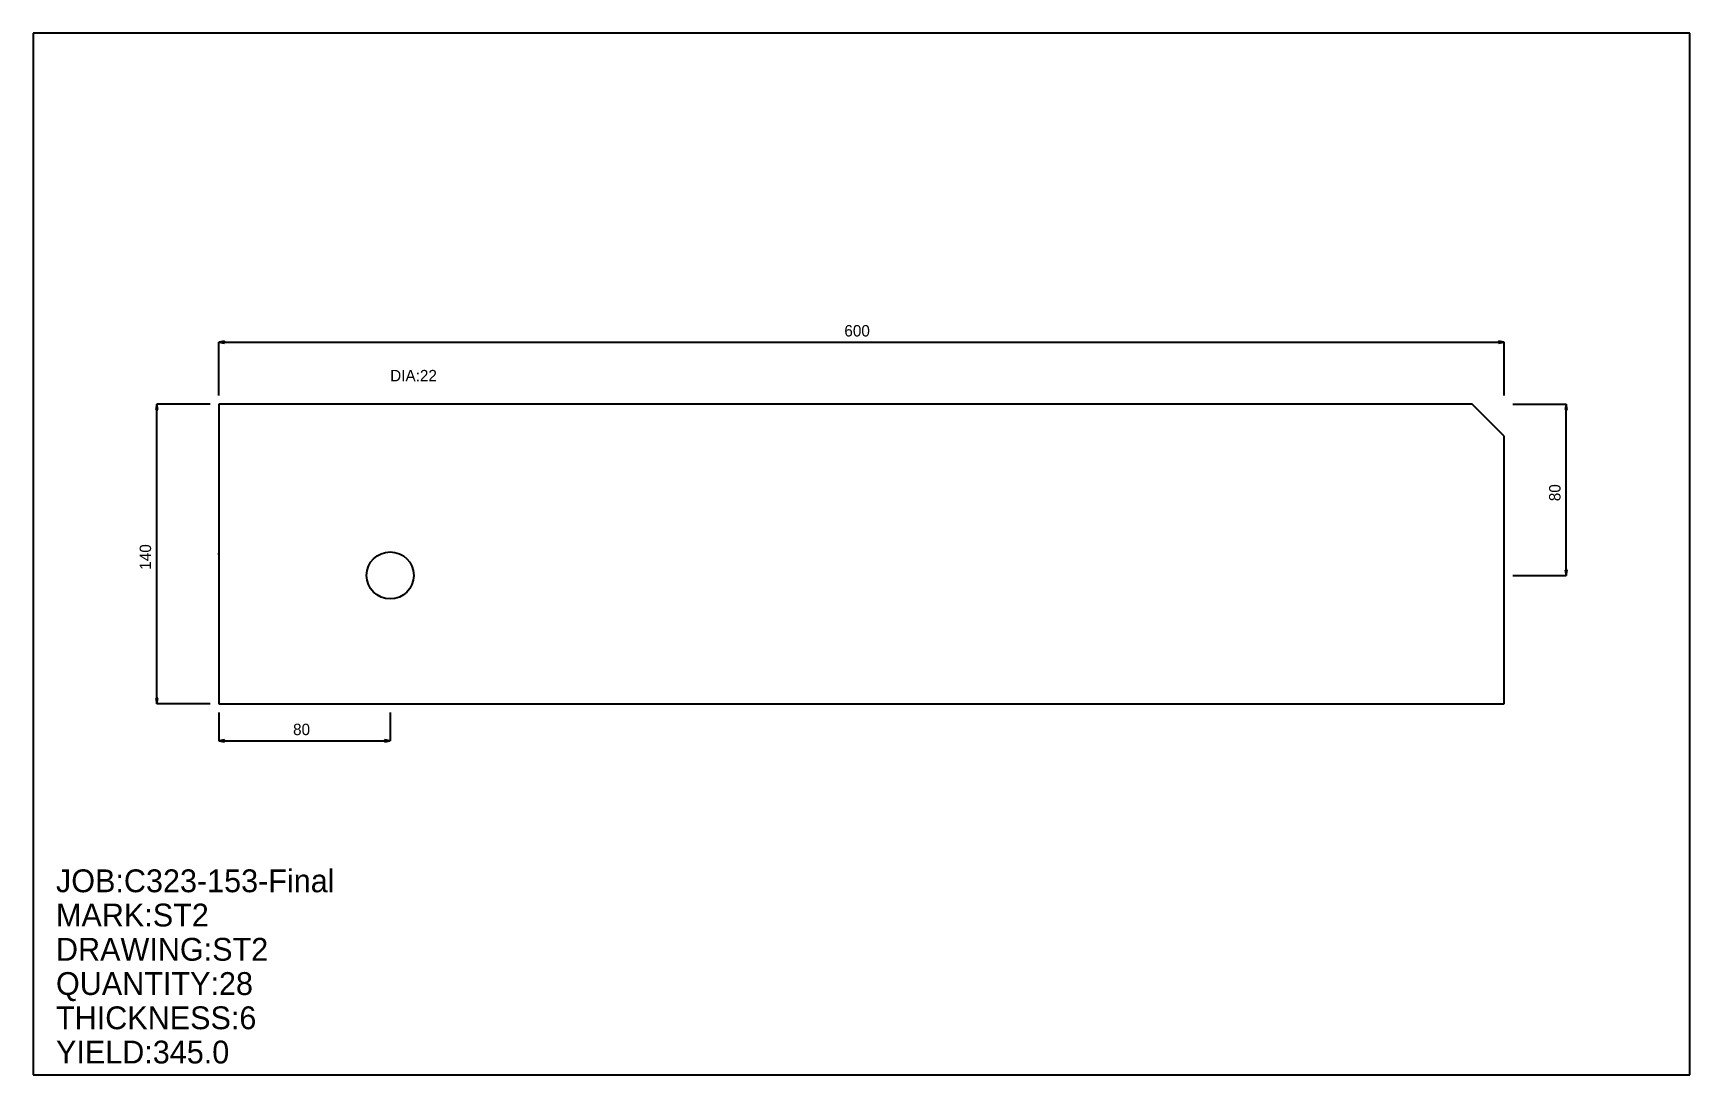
# Model space of a CAD drawing. Extents: x 0 to 773, y 0 to 487.
import ezdxf

# ---------------------------------------------------------------- set-up
doc = ezdxf.new("R2010")
doc.units = 0
doc.header["$LTSCALE"] = 0.125
for name, color, linetype in [('2', 7, 'CONTINUOUS'), ('3', 1, 'CONTINUOUS'), ('4', 1, 'CONTINUOUS'), ('5', 7, 'CONTINUOUS'), ('6', 4, 'CONTINUOUS')]:
    doc.layers.add(name, color=color, linetype=linetype)

# ---------------------------------------------------------------- blocks, each defined once
blk = doc.blocks.new('ARROW')
at = {"layer": '2', "linetype": 'CONTINUOUS'}
for p, q in [((0, 0), (-1, 0.166667)), ((-1, 0.166667), (-1, -0.166667)), ((-1, -0.166667), (0, 0))]:
    blk.add_line(p, q, dxfattribs=at)
blk = doc.blocks.new('PLATE')
at = {"layer": '3', "linetype": 'CONTINUOUS'}
for p, q in [((0, 0), (0, -140)), ((585, 0), (0, 0)), ((600, -15), (585, 0)), ((600, -140), (600, -15)), ((0, -140), (600, -140))]:
    blk.add_line(p, q, dxfattribs=at)
at = {"layer": '4', "linetype": 'CONTINUOUS'}
blk.add_circle((80, -80), 11, dxfattribs=at)
at = {"layer": '5', "linetype": 'CONTINUOUS'}
for p, q in [((-0.1, -70), (0.1, -70)), ((0, -70.099998), (0, -69.900002))]:
    blk.add_line(p, q, dxfattribs=at)
blk.add_circle((0, -70), 0.1, dxfattribs=at)
at = {"layer": '6', "linetype": 'CONTINUOUS'}
for p, q in [((0, 4), (0, 29.000002)), ((0, 28.950003), (600, 28.950003)), ((600, 4), (600, 29.000002)), ((-3.99999, 0), (-28.999992, 0.000002)), ((-28.950003, -140), (-28.949993, 0.000002)), ((604, 0), (629, -0.000002)), ((628.95001, -80), (628.95001, -0.000002)), ((604, -80), (629, -80)), ((-4, -140), (-29.000002, -140)), ((0, -144), (0, -157.33333)), ((80, -144), (80, -157.33333)), ((0, -157.28333), (80, -157.28333))]:
    blk.add_line(p, q, dxfattribs=at)
at = {"layer": '6', "xscale": 2.666667, "yscale": 2.666667, "zscale": 2.666667}
for p, rotation in [((0, 28.950003), 180), ((-28.949993, 0.000002), 90), ((628.95001, -0.000002), 90), ((628.95001, -80), 270), ((-28.950003, -140), 270), ((0, -157.28333), 180)]:
    blk.add_blockref('ARROW', p, dxfattribs=dict(at, rotation=rotation))
for p in [(600, 28.950003), (80, -157.28333)]:
    blk.add_blockref('ARROW', p, dxfattribs=at)
at = {"layer": '5'}
blk.add_text('ZERO', height=0.015, dxfattribs=at).set_placement((0, -70))
at = {"layer": '6'}
for s, p in [('600', (292, 31.616669)), ('DIA:22', (80, 10.666666)), ('80', (34.666668, -154.61665))]:
    blk.add_text(s, height=5.333, dxfattribs=at).set_placement(p)
for s, p in [('80', (626.28333, -45.333332)), ('140', (-31.616665, -77.333328))]:
    blk.add_text(s, height=5.333, rotation=90, dxfattribs=at).set_placement(p)

msp = doc.modelspace()

# ---------------------------------------------------------------- linework, layer by layer
at = {"layer": '5', "linetype": 'CONTINUOUS'}
for p, q in [((773.33344, 486.66669), (0, 486.66669)), ((0, 486.66669), (0, 0)), ((773.33344, 0), (773.33344, 486.66669)), ((0, 0), (773.33344, 0))]:
    msp.add_line(p, q, dxfattribs=at)

# ---------------------------------------------------------------- block references
at = {"layer": '2'}
msp.add_blockref('PLATE', (86.666718, 313.33334), dxfattribs=at)

# ---------------------------------------------------------------- texts
at = {"layer": '5'}
for s, p in [('JOB:C323-153-Final', (10.666666, 85.333328)), ('MARK:ST2', (10.666666, 69.333328)), ('DRAWING:ST2', (10.666666, 53.333332)), ('QUANTITY:28', (10.666666, 37.333332)), ('THICKNESS:6', (10.666666, 21.333332)), ('YIELD:345.0', (10.666666, 5.333333))]:
    msp.add_text(s, height=10.667, dxfattribs=at).set_placement(p)

doc.saveas('drawing.dxf')
